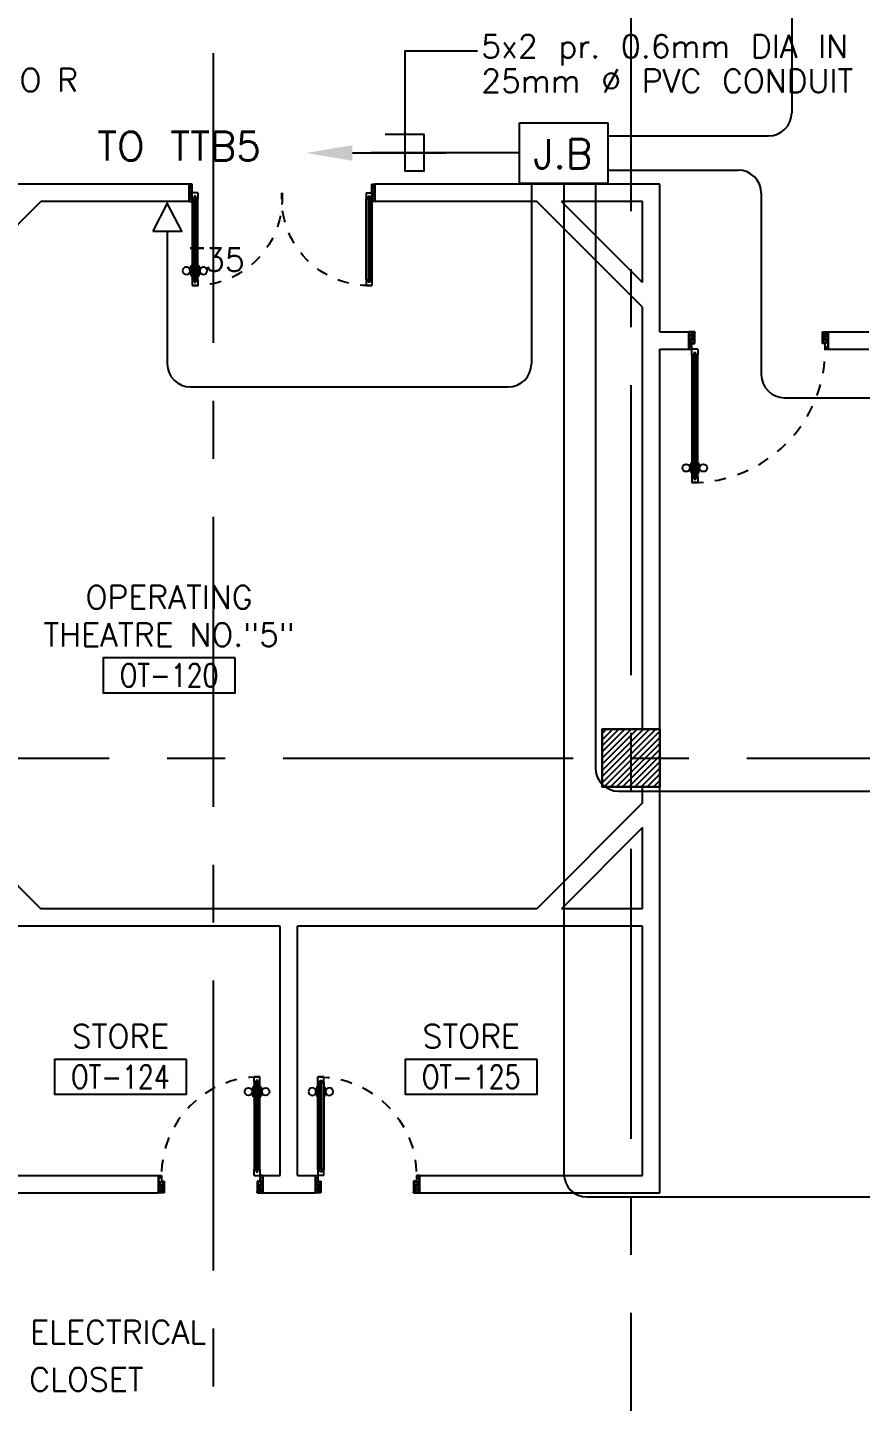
# Model space of a CAD drawing. Extents: x 0 to 92.2, y -1.4 to 78.1.
# Drawn here: x 30.49 to 37.67, y 44.34 to 56.19 of the extents above; entities that cross this region are included whole.
import ezdxf
from ezdxf.enums import TextEntityAlignment as Align

# ---------------------------------------------------------------- set-up
doc = ezdxf.new("R2010")
doc.units = 0
doc.header["$MEASUREMENT"] = 0
doc.linetypes.add('CENTERX2', pattern=[4, 2.5, -0.5, 0.5, -0.5])
doc.linetypes.add('HIDDEN', pattern=[0.375, 0.25, -0.125])
doc.layers.get('0').update_dxf_attribs({"color": 11, "linetype": 'CONTINUOUS'})
for name, color, linetype in [('AXES', 11, 'CENTERX2'), ('COL', 11, 'CONTINUOUS'), ('DOOR', 11, 'CONTINUOUS'), ('E-TEL', 4, 'CONTINUOUS'), ('E-TEXT', 2, 'CONTINUOUS'), ('E-WIRE', 4, 'CONTINUOUS'), ('HAT', 11, 'CONTINUOUS'), ('RM-BOX', 11, 'CONTINUOUS'), ('RM-NAME', 11, 'CONTINUOUS'), ('RM-NO', 11, 'CONTINUOUS'), ('WALL', 11, 'CONTINUOUS')]:
    doc.layers.add(name, color=color, linetype=linetype)
doc.styles.add('ROMANS', font='ROMANS.shx', dxfattribs={"width": 0.6})
doc.styles.get("Standard").update_dxf_attribs({"font": 'TXT.shx'})

# ---------------------------------------------------------------- blocks, each defined once
blk = doc.blocks.new('RM1')
at = {"layer": 'RM-BOX'}
blk.add_lwpolyline([(570, -200), (-570, -200), (-570, -500), (570, -500)], close=True, dxfattribs=at)
at = {"layer": 'RM-NAME', "style": 'ROMANS'}
blk.add_attdef('ROOMNAME1', text='', height=200, dxfattribs=at).set_placement((0, 324), align=Align.MIDDLE)
blk = doc.blocks.new('*X60')
at = {"color": 0}
for p, q in [((49339, 162724), (49805, 163190)), ((49339, 162777), (49752, 163190)), ((49339, 162830), (49699, 163190)), ((49339, 162883), (49646, 163190)), ((49339, 162936), (49593, 163190)), ((49339, 162989), (49540, 163190)), ((49339, 163042), (49487, 163190)), ((49339, 163095), (49434, 163190)), ((49339, 163148), (49381, 163190)), ((49358, 162690), (49839, 163171)), ((49411, 162690), (49839, 163118)), ((49464, 162690), (49839, 163065)), ((49517, 162690), (49839, 163012)), ((49570, 162690), (49839, 162959)), ((49623, 162690), (49839, 162906)), ((49676, 162690), (49839, 162853)), ((49729, 162690), (49839, 162800)), ((49782, 162690), (49839, 162746)), ((49835, 162690), (49839, 162693))]:
    blk.add_line(p, q, dxfattribs=at)
blk = doc.blocks.new('COL50')
at = {"layer": 'COL'}
blk.add_lwpolyline([(-250, 250), (-250, -250), (250, -250), (250, 250)], close=True, dxfattribs=at)
blk = doc.blocks.new('A$C6F293607')
at = {"layer": 'DOOR', "color": 0, "linetype": 'BYBLOCK'}
for p, q in [((81, 875), (131, 875)), ((131, 875), (81, 875)), ((81, 825), (81, 875)), ((98, 845), (114, 845)), ((98, 825), (98, 845)), ((114, 825), (114, 845)), ((131, 825), (131, 875)), ((1631, 875), (1581, 875)), ((1581, 875), (1631, 875)), ((1581, 825), (1581, 875)), ((1614, 845), (1598, 845)), ((1598, 825), (1598, 845)), ((1614, 825), (1614, 845)), ((1631, 825), (1631, 875)), ((74, 780), (65, 780)), ((65, 780), (65, 715)), ((74, 715), (65, 715)), ((81, 793), (74, 793)), ((74, 703), (74, 793)), ((74, 780), (74, 715)), ((81, 825), (98, 825)), ((114, 825), (131, 825)), ((131, 793), (138, 793)), ((138, 703), (138, 793)), ((138, 780), (147, 780)), ((138, 780), (138, 715)), ((138, 715), (147, 715)), ((147, 780), (147, 715)), ((1598, 825), (1581, 825)), ((1631, 825), (1614, 825)), ((81, 703), (74, 703)), ((131, 703), (138, 703)), ((56, 0), (56, 150)), ((56, 150), (81, 150)), ((81, 150), (81, 0)), ((98, 125), (81, 125)), ((81, 125), (81, 75)), ((98, 105), (98, 125)), ((131, 125), (114, 125)), ((114, 125), (114, 105)), ((131, 75), (131, 125)), ((1581, 125), (1598, 125)), ((1581, 75), (1581, 125)), ((1598, 125), (1598, 105)), ((1614, 125), (1631, 125)), ((1614, 105), (1614, 125)), ((1656, 150), (1631, 150)), ((1631, 150), (1631, 0)), ((1631, 125), (1631, 75)), ((1656, 0), (1656, 150)), ((81, 0), (56, 0)), ((131, 75), (81, 75)), ((114, 105), (98, 105)), ((1581, 75), (1631, 75)), ((1598, 105), (1614, 105)), ((1631, 0), (1656, 0))]:
    blk.add_line(p, q, dxfattribs=at)
at = {"layer": 'DOOR', "linetype": 'BYBLOCK'}
for p, q in [((81, 125), (81, 825)), ((98, 125), (98, 825)), ((114, 125), (114, 825)), ((131, 825), (131, 125)), ((1581, 825), (1581, 125)), ((1598, 125), (1598, 825)), ((1614, 125), (1614, 825)), ((1631, 125), (1631, 825))]:
    blk.add_line(p, q, dxfattribs=at)
at = {"layer": 'DOOR', "color": 9, "linetype": 'BYBLOCK'}
for p, q in [((81, 57), (56, 114)), ((81, 20), (56, 40)), ((1631, 57), (1656, 114)), ((1631, 20), (1656, 40))]:
    blk.add_line(p, q, dxfattribs=at)
at = {"layer": 'DOOR', "color": 0, "linetype": 'BYBLOCK'}
for centre in [(32, 748), (179, 748)]:
    blk.add_circle(centre, 32.4, dxfattribs=at)
at = {"layer": 'DOOR', "linetype": 'HIDDEN', "ltscale": 0.5}
for centre, start, end in [((106, 124), 356.2751, 91.9062), ((1606, 124), 88.0938, 183.7249)]:
    blk.add_arc(centre, 752, start, end, dxfattribs=at)
at = {"layer": 'DOOR', "color": 9, "linetype": 'BYBLOCK'}
for centre, radius, start, end in [((106, 0), 154, 103.7142, 108.8947), ((106, 0), 134, 100.72, 111.8402), ((1606, 0), 134, 68.1598, 79.28), ((1606, 0), 154, 71.1053, 76.2858), ((106, 0), 114, 102.6226, 115.9162), ((106, 0), 94.4, 105.3566, 121.9818), ((106, 0), 74.4, 109.6341, 132.2236), ((106, 0), 54.4, 117.3576, 156.7926), ((106, 0), 34.4, 136.6107, 180), ((1606, 0), 114, 64.0838, 77.3774), ((1606, 0), 94.4, 58.0182, 74.6434), ((1606, 0), 74.4, 47.7764, 70.3659), ((1606, 0), 54.4, 23.2074, 62.6424), ((1606, 0), 34.4, 0, 43.3893)]:
    blk.add_arc(centre, radius, start, end, dxfattribs=at)
blk = doc.blocks.new('DOOR90')
at = {"layer": 'DOOR', "color": 0, "linetype": 'BYBLOCK'}
for p, q in [((-150, 0), (-150, -25)), ((-150, 0), (0, 0)), ((0, -50), (0, 0)), ((-1000, -25), (-1000, -75)), ((-1000, -75), (-1000, -25)), ((-950, -25), (-1000, -25)), ((-950, -75), (-1000, -75)), ((-970, -42), (-970, -58)), ((-950, -42), (-970, -42)), ((-950, -58), (-970, -58)), ((-950, -25), (-950, -42)), ((-950, -58), (-950, -75)), ((-918, -25), (-918, -18)), ((-828, -18), (-918, -18)), ((-918, -75), (-918, -82)), ((-828, -82), (-918, -82)), ((-905, -18), (-905, -9)), ((-905, -9), (-840, -9)), ((-905, -18), (-840, -18)), ((-905, -82), (-905, -91)), ((-905, -82), (-840, -82)), ((-905, -91), (-840, -91)), ((-840, -18), (-840, -9)), ((-840, -82), (-840, -91)), ((-828, -25), (-828, -18)), ((-828, -75), (-828, -82)), ((-200, -42), (-200, -25)), ((-200, -25), (-150, -25)), ((-180, -42), (-200, -42)), ((-200, -75), (-200, -58)), ((-200, -58), (-180, -58)), ((-150, -75), (-200, -75)), ((-180, -58), (-180, -42)), ((-150, -75), (-150, -25)), ((-150, -25), (-100, -25)), ((-100, -25), (-100, -50)), ((-100, -50), (0, -50)), ((-150, -900), (-150, -875)), ((-150, -875), (-100, -875)), ((0, -900), (-150, -900)), ((-150, -900), (0, -900)), ((-100, -850), (0, -850)), ((-100, -875), (-100, -850)), ((0, -850), (0, -900))]:
    blk.add_line(p, q, dxfattribs=at)
at = {"layer": 'DOOR', "color": 9, "linetype": 'BYBLOCK'}
for p, q in [((0, -50), (-114, 0)), ((0, -50), (-40, 0)), ((0, -50), (-100, -37)), ((0, -850), (-114, -900)), ((0, -850), (-100, -863)), ((0, -850), (-40, -900))]:
    blk.add_line(p, q, dxfattribs=at)
at = {"layer": 'DOOR', "linetype": 'BYBLOCK'}
for p, q in [((-200, -25), (-950, -25)), ((-200, -42), (-950, -42)), ((-200, -58), (-950, -58)), ((-950, -75), (-200, -75))]:
    blk.add_line(p, q, dxfattribs=at)
at = {"layer": 'DOOR', "color": 0, "linetype": 'BYBLOCK'}
for centre in [(-873, 24), (-873, -124)]:
    blk.add_circle(centre, 32.4, dxfattribs=at)
at = {"layer": 'DOOR', "color": 9, "linetype": 'BYBLOCK'}
for centre, radius, start, end in [((0, -50), 154, 161.1053, 166.2858), ((0, -50), 134, 158.1598, 169.28), ((0, -50), 94.4, 148.0182, 180), ((0, -50), 74.4, 137.7764, 180), ((0, -50), 114, 154.0838, 167.3774), ((0, -50), 54.4, 113.2074, 180), ((0, -50), 34.4, 90, 180), ((0, -50), 14.4, 90, 180), ((0, -850), 154, 193.7142, 198.8947), ((0, -850), 134, 190.72, 201.8402), ((0, -850), 94.4, 180, 211.9818), ((0, -850), 74.4, 180, 222.2236), ((0, -850), 54.4, 180, 246.7926), ((0, -850), 34.4, 180, 270), ((0, -850), 14.4, 180, 270)]:
    blk.add_arc(centre, radius, start, end, dxfattribs=at)
at = {"layer": 'DOOR', "linetype": 'HIDDEN', "ltscale": 0.5}
blk.add_arc((-150, -25), 850, 180, 270, dxfattribs=at)
blk = doc.blocks.new('DOOR100')
at = {"layer": 'DOOR', "color": 0, "linetype": 'BYBLOCK'}
for p, q in [((-82, 1205), (-91, 1205)), ((-91, 1205), (-91, 1140)), ((-75, 1218), (-82, 1218)), ((-82, 1128), (-82, 1218)), ((-82, 1205), (-82, 1140)), ((-25, 1300), (-75, 1300)), ((-75, 1300), (-25, 1300)), ((-75, 1250), (-75, 1300)), ((-58, 1250), (-75, 1250)), ((-42, 1270), (-58, 1270)), ((-58, 1250), (-58, 1270)), ((-42, 1250), (-42, 1270)), ((-25, 1250), (-42, 1250)), ((-25, 1250), (-25, 1300)), ((-25, 1218), (-18, 1218)), ((-18, 1128), (-18, 1218)), ((-18, 1205), (-9, 1205)), ((-18, 1205), (-18, 1140)), ((-9, 1205), (-9, 1140)), ((-82, 1140), (-91, 1140)), ((-75, 1128), (-82, 1128)), ((-25, 1128), (-18, 1128)), ((-18, 1140), (-9, 1140)), ((-1200, 0), (-1200, 150)), ((-1200, 150), (-1175, 150)), ((-1200, 150), (-1200, 0)), ((-1175, 150), (-1175, 100)), ((-75, 200), (-58, 200)), ((-75, 150), (-75, 200)), ((-75, 150), (-25, 150)), ((-58, 200), (-58, 180)), ((-58, 180), (-42, 180)), ((-42, 200), (-25, 200)), ((-42, 180), (-42, 200)), ((-25, 200), (-25, 150)), ((0, 150), (-25, 150)), ((-25, 150), (-25, 100)), ((0, 150), (0, 0)), ((-1150, 0), (-1200, 0)), ((-1175, 100), (-1150, 100)), ((-1150, 100), (-1150, 0)), ((-50, 100), (-50, 0)), ((-25, 100), (-50, 100)), ((-50, 0), (0, 0))]:
    blk.add_line(p, q, dxfattribs=at)
at = {"layer": 'DOOR', "linetype": 'BYBLOCK'}
for p, q in [((-75, 1250), (-75, 200)), ((-58, 200), (-58, 1250)), ((-42, 200), (-42, 1250)), ((-25, 200), (-25, 1250)), ((0, 0), (0, 150))]:
    blk.add_line(p, q, dxfattribs=at)
at = {"layer": 'DOOR', "color": 9, "linetype": 'BYBLOCK'}
for p, q in [((-1150, 0), (-1200, 114)), ((-1150, 0), (-1200, 40)), ((-1150, 0), (-1163, 100)), ((-50, 0), (0, 114)), ((-50, 0), (-37, 100)), ((-50, 0), (0, 40))]:
    blk.add_line(p, q, dxfattribs=at)
at = {"layer": 'DOOR', "color": 0, "linetype": 'BYBLOCK'}
for centre in [(-124, 1173), (24, 1173)]:
    blk.add_circle(centre, 32.4, dxfattribs=at)
at = {"layer": 'DOOR', "linetype": 'HIDDEN', "ltscale": 0.5}
blk.add_arc((-25, 150), 1150, 90, 180.0001, dxfattribs=at)
at = {"layer": 'DOOR', "color": 9, "linetype": 'BYBLOCK'}
for centre, radius, start, end in [((-1150, 0), 154, 103.7142, 108.8947), ((-1150, 0), 134, 100.72, 111.8402), ((-50, 0), 134, 68.1598, 79.28), ((-50, 0), 154, 71.1053, 76.2858), ((-1150, 0), 94.4, 90, 121.9818), ((-1150, 0), 74.4, 90, 132.2236), ((-1150, 0), 54.4, 90, 156.7926), ((-1150, 0), 34.4, 90, 180), ((-1150, 0), 14.4, 90, 180), ((-50, 0), 94.4, 58.0182, 90), ((-50, 0), 74.4, 47.7764, 90), ((-50, 0), 54.4, 23.2074, 90), ((-50, 0), 34.4, 0, 90), ((-50, 0), 14.4, 0, 90), ((-50, 0), 114, 64.0838, 77.3774)]:
    blk.add_arc(centre, radius, start, end, dxfattribs=at)

msp = doc.modelspace()

# ---------------------------------------------------------------- linework, layer by layer
at = {"layer": 'AXES'}
for p, q in [((35.6927, -1.3931), (35.6927, 77.4195)), ((32.0927, 5.4711), (32.0927, 64.2911)), ((0.6927, 49.8911), (68.7327, 49.8911))]:
    msp.add_line(p, q, dxfattribs=at)
at = {"layer": 'E-TEL', "color": 4}
for p, q in [((34.7307, 55.368), (35.4968, 55.368)), ((34.7307, 54.8501), (34.7307, 55.368)), ((35.4968, 54.8501), (35.4968, 55.368)), ((34.7307, 54.8501), (35.4968, 54.8501))]:
    msp.add_line(p, q, dxfattribs=at)
msp.add_lwpolyline([(31.5679, 54.4341), (31.8204, 54.4341), (31.6941, 54.6763), (31.6941, 54.6763)], close=True, dxfattribs=at)
at = {"layer": 'E-TEXT', "color": 11}
msp.add_lwpolyline([(34.3691, 55.9878), (33.7436, 55.9878), (33.7436, 54.9554), (33.9077, 54.9554), (33.9077, 55.2684), (33.5722, 55.2684)], dxfattribs=at)
at = {"layer": 'E-WIRE', "color": 4, "linetype": 'BYBLOCK'}
for p, q in [((37.0785, 60.7126), (37.0785, 55.4563)), ((34.7307, 55.1091), (33.453, 55.1091)), ((34.8343, 54.8501), (34.8343, 53.2912)), ((35.1137, 54.8501), (35.1137, 46.3053)), ((35.3861, 54.8525), (35.3861, 49.8053)), ((36.8156, 54.7619), (36.8156, 53.1988)), ((31.6941, 54.4341), (31.6941, 53.2912)), ((31.8941, 53.0912), (34.6343, 53.0912)), ((37.0156, 52.9988), (40.0677, 52.9988)), ((35.5861, 49.6053), (40.0677, 49.6053)), ((35.3137, 46.1053), (40.0677, 46.1053))]:
    msp.add_line(p, q, dxfattribs=at)
at = {"layer": 'E-WIRE', "color": 4}
for p, q in [((35.4968, 55.2563), (36.8785, 55.2563)), ((33.2898, 55.1091), (34.0918, 55.1091)), ((35.4968, 54.9619), (36.6156, 54.9619))]:
    msp.add_line(p, q, dxfattribs=at)
at = {"layer": 'E-WIRE', "color": 4, "linetype": 'BYBLOCK'}
for centre, start, end in [((36.8785, 55.4563), 270, 360), ((36.6156, 54.7619), 0, 90), ((31.8941, 53.2912), 180, 270), ((34.6343, 53.2912), 270, 0), ((37.0156, 53.1988), 180, 270), ((35.5861, 49.8053), 180, 270), ((35.3137, 46.3053), 180, 270)]:
    msp.add_arc(centre, 0.2, start, end, dxfattribs=at)
at = {"layer": 'E-WIRE', "color": 4}
msp.add_solid([(33.2898, 55.1757), (33.2898, 55.0424), (32.8898, 55.1091)], dxfattribs=at)
at = {"layer": 'WALL'}
for p, q in [((31.8827, 54.8411), (28.4177, 54.8411)), ((31.8827, 54.6911), (31.8827, 54.8411)), ((33.4827, 54.6911), (33.4827, 54.8411)), ((35.9427, 54.8411), (33.4827, 54.8411)), ((35.9427, 53.5661), (35.9427, 54.8411)), ((29.6927, 53.779), (30.6048, 54.6911)), ((31.8827, 54.6911), (30.6048, 54.6911)), ((34.8806, 54.6911), (33.4827, 54.6911)), ((35.7927, 53.779), (34.8806, 54.6911)), ((35.7927, 54.6911), (35.0927, 54.6911)), ((35.7927, 53.9911), (35.0927, 54.6911)), ((35.7927, 53.9911), (35.7927, 54.6911)), ((35.7927, 50.1411), (35.7927, 53.779)), ((35.9427, 53.5661), (36.1927, 53.5661)), ((36.1927, 53.4161), (36.1927, 53.5661)), ((37.3927, 53.4161), (37.3927, 53.5661)), ((37.3927, 53.5661), (37.7427, 53.5661)), ((35.9427, 50.1411), (35.9427, 53.4161)), ((35.9427, 53.4161), (36.1927, 53.4161)), ((37.3927, 53.4161), (37.7427, 53.4161)), ((35.7927, 49.5033), (35.7927, 49.6411)), ((35.9427, 46.1411), (35.9427, 49.6411)), ((29.6927, 49.5033), (30.6048, 48.5911)), ((35.7927, 49.5033), (34.8806, 48.5911)), ((35.7927, 49.2911), (35.0927, 48.5911)), ((35.7927, 48.5911), (35.7927, 49.2911)), ((34.8806, 48.5911), (30.6048, 48.5911)), ((35.7927, 48.5911), (35.0927, 48.5911)), ((32.6677, 48.4411), (29.6927, 48.4411)), ((32.6677, 46.2911), (32.6677, 48.4411)), ((35.7927, 48.4411), (32.8177, 48.4411)), ((32.8177, 46.2911), (32.8177, 48.4411)), ((35.7927, 46.2911), (35.7927, 48.4411)), ((29.6927, 46.2911), (31.6177, 46.2911)), ((31.6177, 46.2911), (31.6177, 46.1411)), ((32.5177, 46.2911), (32.6677, 46.2911)), ((32.5177, 46.1411), (32.5177, 46.2911)), ((32.8177, 46.2911), (32.9677, 46.2911)), ((32.9677, 46.2911), (32.9677, 46.1411)), ((33.8677, 46.2911), (35.7927, 46.2911)), ((33.8677, 46.2911), (33.8677, 46.1411)), ((28.4177, 46.1411), (31.6177, 46.1411)), ((32.5177, 46.1411), (32.9677, 46.1411)), ((33.8677, 46.1411), (35.9427, 46.1411))]:
    msp.add_line(p, q, dxfattribs=at)
at = {"layer": 'WALL', "linetype": 'BYBLOCK', "ltscale": 0.3}
msp.add_lwpolyline([(35.9427, 49.6411), (35.4427, 49.6411), (35.4427, 50.1411), (35.9427, 50.1411)], close=True, dxfattribs=at)

# ---------------------------------------------------------------- block references
at = {"layer": 'COL', "xscale": 0.001, "yscale": 0.001, "zscale": 0.001}
msp.add_blockref('COL50', (35.6927, 49.8911), dxfattribs=at)
at = {"layer": 'DOOR', "color": 0, "linetype": 'BYBLOCK', "yscale": 0.001, "zscale": 0.001}
for name, p, xscale, rotation in [('A$C6F293607', (31.8268, 54.8411), -0.001, 180), ('DOOR90', (32.5177, 46.1411), 0.001, 270), ('DOOR90', (32.9677, 46.1411), -0.001, 90)]:
    msp.add_blockref(name, p, dxfattribs=dict(at, xscale=xscale, rotation=rotation))
at = {"layer": 'DOOR', "xscale": 0.001, "yscale": 0.001, "zscale": 0.001, "rotation": 180}
msp.add_blockref('DOOR100', (36.1927, 53.5661), dxfattribs=at)
at = {"layer": 'HAT', "xscale": 0.001, "yscale": 0.001, "zscale": 0.001}
msp.add_blockref('*X60', (-13.8965, -113.0486), dxfattribs=at)
at = {"layer": 'RM-NAME'}
ref = msp.add_blockref('RM1', (29.7727, 55.738), dxfattribs=dict(at, xscale=0.001, yscale=0.001, zscale=0.001))
ref.add_attrib('ROOMNO', 'OT-113', dxfattribs={"layer": 'RM-NO', "height": 0.2, "style": 'ROMANS', "width": 0.8}).set_placement((29.7727, 55.388), align=Align.MIDDLE)
ref.add_attrib('ROOMNAME2', 'C O R R I D O R', dxfattribs={"height": 0.2, "style": 'ROMANS'}).set_placement((29.7727, 55.738), align=Align.MIDDLE)
ref = msp.add_blockref('RM1', (31.7097, 50.9542), dxfattribs=dict(at, xscale=0.001, yscale=0.001, zscale=0.001))
ref.add_attrib('ROOMNO', 'OT-120', dxfattribs={"layer": 'RM-NO', "height": 0.2, "style": 'ROMANS', "width": 0.8}).set_placement((31.7097, 50.6042), align=Align.MIDDLE)
ref.add_attrib('ROOMNAME2', 'THEATRE NO."5"', dxfattribs={"height": 0.2, "style": 'ROMANS'}).set_placement((31.7097, 50.9542), align=Align.MIDDLE)
ref.add_attrib('ROOMNAME1', 'OPERATING', dxfattribs={"height": 0.2, "style": 'ROMANS'}).set_placement((31.7097, 51.278), align=Align.MIDDLE)
ref = msp.add_blockref('RM1', (31.2898, 47.4916), dxfattribs=dict(at, xscale=0.001, yscale=0.001, zscale=0.001))
ref.add_attrib('ROOMNO', 'OT-124', dxfattribs={"layer": 'RM-NO', "height": 0.2, "style": 'ROMANS', "width": 0.8}).set_placement((31.2898, 47.1416), align=Align.MIDDLE)
ref.add_attrib('ROOMNAME2', 'STORE', dxfattribs={"height": 0.2, "style": 'ROMANS'}).set_placement((31.2898, 47.4916), align=Align.MIDDLE)
ref = msp.add_blockref('RM1', (34.3146, 47.4916), dxfattribs=dict(at, xscale=0.001, yscale=0.001, zscale=0.001))
ref.add_attrib('ROOMNO', 'OT-125', dxfattribs={"layer": 'RM-NO', "height": 0.2, "style": 'ROMANS', "width": 0.8}).set_placement((34.3146, 47.1416), align=Align.MIDDLE)
ref.add_attrib('ROOMNAME2', 'STORE', dxfattribs={"height": 0.2, "style": 'ROMANS'}).set_placement((34.3146, 47.4916), align=Align.MIDDLE)

# ---------------------------------------------------------------- texts
at = {"layer": 'E-TEL', "color": 4, "style": 'ROMANS'}
msp.add_text('J.B', height=0.25249, dxfattribs=at).set_placement((35.1045, 55.1021), align=Align.MIDDLE)
at = {"layer": 'E-TEXT', "color": 4}
for s, height, p in [('5x2 pr. 0.6mm DIA IN', 0.2, (34.4005, 55.9289, -2.4)), ('25mm %%C PVC CONDUIT', 0.2, (34.4005, 55.6308, -2.4)), ('TO TTB5', 0.25, (31.0893, 55.0429, -2.4))]:
    msp.add_text(s, height=height, dxfattribs=at).set_placement(p)
msp.add_text('T35', height=0.2, dxfattribs=at).set_placement((32.1215, 54.1886), align=Align.MIDDLE)
at = {"layer": 'E-TEXT', "color": 4, "style": 'ROMANS'}
for s, p in [('ELECTRICAL', (30.513, 44.8398)), ('CLOSET', (30.5037, 44.4315))]:
    msp.add_text(s, height=0.2, dxfattribs=at).set_placement(p)

doc.saveas('drawing.dxf')
